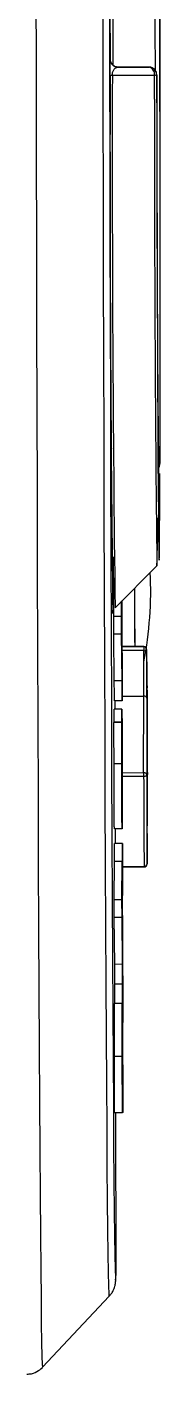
# Model space of a CAD drawing. Header units: millimetres. Extents: x 2384 to 4064, y 886 to 2074.
# Drawn here: x 3244.1 to 3252.8, y 1116.4 to 1203.2 of the extents above; entities that cross this region are included whole.
import ezdxf

# ---------------------------------------------------------------- set-up
doc = ezdxf.new("R2010")
doc.units = ezdxf.units.MM

msp = doc.modelspace()

# ---------------------------------------------------------------- linework, layer by layer
at = {"color": 7, "linetype": 'Continuous', "lineweight": 25}
for p, q in [((3249.524, 1201.065), (3249.543, 1201.073)), ((3250.044, 1200.573), (3250.025, 1200.566)), ((3252.041, 1200.576), (3250.044, 1200.573)), ((3252.032, 1200.572), (3252.041, 1200.576)), ((3252.388, 1198.504), (3252.385, 1200.041)), ((3252.541, 1200.076), (3252.532, 1200.073)), ((3252.737, 1177.295), (3252.745, 1175.057)), ((3252.709, 1174.415), (3252.726, 1174.289)), ((3252.734, 1172.051), (3252.726, 1174.289)), ((3249.846, 1165.758), (3252.548, 1168.47)), ((3252.548, 1168.47), (3252.546, 1168.474)), ((3249.763, 1165.213), (3249.784, 1167.684)), ((3250.263, 1165.213), (3250.271, 1166.185)), ((3250.281, 1165.718), (3250.269, 1164.353)), ((3250.286, 1162.728), (3250.281, 1165.718)), ((3250.285, 1166.143), (3250.283, 1165.889)), ((3250.283, 1165.889), (3250.289, 1162.521)), ((3250.293, 1166.207), (3250.294, 1165.496)), ((3249.7, 1165.404), (3249.699, 1165.405)), ((3249.765, 1164.068), (3249.763, 1165.213)), ((3250.263, 1165.213), (3249.763, 1165.213)), ((3250.265, 1164.069), (3250.263, 1165.213)), ((3250.292, 1165.496), (3250.283, 1165.496)), ((3250.294, 1165.496), (3250.292, 1165.496)), ((3250.265, 1164.069), (3249.765, 1164.068)), ((3249.795, 1161.06), (3249.765, 1164.068)), ((3250.295, 1161.061), (3250.265, 1164.069)), ((3250.269, 1164.353), (3250.286, 1162.728)), ((3251.698, 1163.267), (3250.287, 1163.265)), ((3250.287, 1163.261), (3251.697, 1163.264)), ((3251.697, 1163.01), (3250.288, 1163.008)), ((3251.697, 1163.264), (3251.698, 1163.267)), ((3250.298, 1162.864), (3250.288, 1162.864)), ((3250.297, 1162.863), (3250.288, 1162.863)), ((3250.289, 1162.521), (3250.291, 1162.28)), ((3250.297, 1162.863), (3250.298, 1162.864)), ((3250.298, 1162.864), (3250.304, 1159.775)), ((3250.295, 1161.061), (3249.795, 1161.06)), ((3251.908, 1160.889), (3251.9, 1155.374)), ((3251.91, 1160.465), (3251.906, 1157.919)), ((3251.907, 1160.465), (3251.91, 1160.465)), ((3251.908, 1160.889), (3251.91, 1160.606)), ((3251.908, 1160.889), (3251.908, 1160.889)), ((3251.908, 1160.606), (3251.91, 1160.606)), ((3250.302, 1159.774), (3249.802, 1159.773)), ((3249.854, 1159.243), (3249.853, 1159.773)), ((3250.304, 1159.775), (3250.302, 1159.774)), ((3250.303, 1160.083), (3251.699, 1160.086)), ((3251.692, 1155.153), (3251.699, 1160.086)), ((3251.9, 1159.945), (3251.893, 1155.012)), ((3250.29, 1159.244), (3249.79, 1159.243)), ((3249.79, 1159.243), (3249.792, 1159.243)), ((3249.792, 1158.392), (3249.79, 1159.243)), ((3250.292, 1159.244), (3249.792, 1159.243)), ((3250.295, 1156.281), (3250.29, 1159.244)), ((3250.29, 1159.244), (3250.292, 1159.244)), ((3249.776, 1158.389), (3249.782, 1158.392)), ((3250.276, 1158.39), (3249.776, 1158.389)), ((3250.282, 1158.393), (3249.782, 1158.392)), ((3250.276, 1158.39), (3250.282, 1158.393)), ((3250.282, 1158.393), (3250.283, 1157.707)), ((3250.298, 1158.537), (3250.306, 1158.54)), ((3250.306, 1158.54), (3250.307, 1157.959)), ((3250.307, 1157.959), (3250.306, 1157.414)), ((3251.904, 1157.919), (3251.906, 1157.919)), ((3251.906, 1157.919), (3251.92, 1155.161)), ((3250.302, 1157.165), (3250.3, 1157.165)), ((3251.906, 1157.495), (3251.902, 1154.949)), ((3251.903, 1157.495), (3251.906, 1157.495)), ((3251.906, 1157.495), (3251.919, 1154.737)), ((3251.926, 1157.283), (3251.918, 1151.767)), ((3251.924, 1157.707), (3251.92, 1155.161)), ((3251.923, 1157.424), (3251.925, 1157.424)), ((3251.923, 1157.283), (3251.926, 1157.283)), ((3251.924, 1157.707), (3251.925, 1157.424)), ((3251.924, 1157.707), (3251.924, 1157.707)), ((3250.297, 1156.281), (3250.295, 1156.281)), ((3250.279, 1155.714), (3249.779, 1155.714)), ((3250.312, 1155.151), (3251.692, 1155.153)), ((3251.9, 1155.232), (3251.902, 1154.949)), ((3251.917, 1155.161), (3251.92, 1155.161)), ((3251.693, 1154.9), (3250.312, 1154.897)), ((3251.902, 1154.949), (3251.902, 1154.949)), ((3251.919, 1154.737), (3251.916, 1152.192)), ((3251.921, 1149.284), (3251.928, 1154.217)), ((3251.916, 1152.05), (3251.917, 1151.767)), ((3251.917, 1151.767), (3251.918, 1151.767)), ((3250.303, 1151.536), (3249.803, 1151.536)), ((3249.869, 1150.581), (3249.867, 1151.536)), ((3250.318, 1150.582), (3249.818, 1150.581)), ((3249.818, 1150.581), (3249.819, 1150.581)), ((3250.319, 1150.582), (3249.819, 1150.581)), ((3250.318, 1150.582), (3250.319, 1150.582)), ((3250.319, 1150.582), (3250.325, 1147.249)), ((3249.794, 1146.965), (3249.815, 1149.436)), ((3250.315, 1149.437), (3249.815, 1149.436)), ((3250.294, 1146.966), (3250.315, 1149.437)), ((3250.322, 1149.116), (3251.721, 1149.118)), ((3250.322, 1149.082), (3251.721, 1149.084)), ((3250.312, 1147.471), (3250.3, 1146.106)), ((3250.317, 1144.48), (3250.312, 1147.471)), ((3250.317, 1147.895), (3250.314, 1147.641)), ((3250.314, 1147.641), (3250.32, 1144.273)), ((3250.294, 1146.966), (3249.794, 1146.965)), ((3249.796, 1145.82), (3249.794, 1146.965)), ((3250.296, 1145.821), (3250.294, 1146.966)), ((3250.324, 1147.248), (3250.315, 1147.248)), ((3250.325, 1147.249), (3250.324, 1147.248)), ((3250.296, 1145.821), (3249.796, 1145.82)), ((3249.827, 1142.812), (3249.796, 1145.82)), ((3250.327, 1142.813), (3250.296, 1145.821)), ((3250.3, 1146.106), (3250.317, 1144.48)), ((3250.328, 1144.616), (3250.319, 1144.616)), ((3250.33, 1144.616), (3250.319, 1144.616)), ((3250.32, 1144.273), (3250.323, 1144.032)), ((3250.328, 1144.616), (3250.33, 1144.616)), ((3250.33, 1144.616), (3250.339, 1139.534)), ((3250.327, 1142.813), (3249.827, 1142.812)), ((3250.334, 1141.536), (3249.834, 1141.535)), ((3250.314, 1140.283), (3249.814, 1140.282)), ((3250.329, 1139.487), (3250.332, 1140.118)), ((3250.339, 1139.534), (3250.335, 1138.558)), ((3250.327, 1138.076), (3250.327, 1138.076)), ((3250.335, 1138.558), (3250.332, 1137.945)), ((3250.312, 1136.871), (3249.812, 1136.87)), ((3249.818, 1133.258), (3249.812, 1136.87)), ((3250.318, 1133.259), (3250.312, 1136.871)), ((3250.33, 1135.484), (3250.329, 1136.301)), ((3250.331, 1136.276), (3250.332, 1135.485)), ((3250.343, 1136.336), (3250.344, 1136.337)), ((3250.344, 1136.337), (3250.349, 1133.271)), ((3250.317, 1135.478), (3250.33, 1135.484)), ((3250.332, 1135.485), (3250.34, 1135.488)), ((3250.34, 1135.488), (3250.332, 1135.488)), ((3250.342, 1134.116), (3250.323, 1134.108)), ((3250.318, 1133.259), (3249.818, 1133.258)), ((3249.916, 1123.196), (3249.899, 1133.258)), ((3250.32, 1133.259), (3250.318, 1133.259)), ((3250.349, 1133.271), (3250.348, 1133.271)), ((3245.158, 1116.878), (3249.474, 1121.442))]:
    msp.add_line(p, q, dxfattribs=at)
at = {"color": 7, "linetype": 'Continuous', "lineweight": 25, "flags": 128}
for points in [[(3252.745, 1175.057), (3252.75, 1177.315), (3252.754, 1179.865), (3252.756, 1182.68), (3252.757, 1185.726), (3252.757, 1188.97), (3252.755, 1192.375), (3252.752, 1195.902), (3252.748, 1199.511), (3252.742, 1203.16), (3252.735, 1206.81), (3252.727, 1210.417), (3252.718, 1213.941), (3252.708, 1217.343), (3252.697, 1220.583), (3252.686, 1223.624), (3252.674, 1226.433), (3252.661, 1228.976), (3252.648, 1231.226)], [(3252.648, 1228.985), (3252.66, 1226.902), (3252.671, 1224.552), (3252.682, 1221.963), (3252.693, 1219.163), (3252.703, 1216.183), (3252.712, 1213.057), (3252.721, 1209.82), (3252.728, 1206.507), (3252.734, 1203.157), (3252.74, 1199.807), (3252.744, 1196.493), (3252.746, 1193.254), (3252.748, 1190.124), (3252.748, 1187.141), (3252.747, 1184.336), (3252.745, 1181.741), (3252.742, 1179.385), (3252.737, 1177.295)], [(3249.474, 1121.442), (3249.474, 1121.442), (3249.457, 1121.602), (3249.439, 1122.113), (3249.421, 1122.971), (3249.403, 1124.173), (3249.384, 1125.714), (3249.365, 1127.587), (3249.346, 1129.784), (3249.327, 1132.297), (3249.307, 1135.113), (3249.288, 1138.221), (3249.269, 1141.608), (3249.251, 1145.258), (3249.233, 1149.158), (3249.215, 1153.288), (3249.198, 1157.633), (3249.181, 1162.173), (3249.165, 1166.889), (3249.149, 1171.76), (3249.135, 1176.767), (3249.121, 1181.886), (3249.108, 1187.097), (3249.096, 1192.376), (3249.086, 1197.702), (3249.076, 1203.051), (3249.067, 1208.401)], [(3244.733, 1205.8), (3244.743, 1200.276), (3244.753, 1194.764), (3244.765, 1189.286), (3244.778, 1183.865), (3244.791, 1178.523), (3244.806, 1173.283), (3244.821, 1168.164), (3244.837, 1163.189), (3244.854, 1158.378), (3244.871, 1153.75), (3244.889, 1149.325), (3244.908, 1145.121), (3244.927, 1141.154), (3244.946, 1137.442), (3244.966, 1133.999), (3244.985, 1130.839), (3245.005, 1127.976), (3245.025, 1125.422), (3245.045, 1123.185), (3245.064, 1121.277), (3245.083, 1119.704), (3245.103, 1118.474), (3245.121, 1117.59), (3245.139, 1117.058), (3245.157, 1116.878), (3245.158, 1116.878)], [(3249.487, 1205.747), (3249.496, 1200.359), (3249.506, 1194.983), (3249.518, 1189.644), (3249.53, 1184.365), (3249.544, 1179.17), (3249.558, 1174.081), (3249.573, 1169.123), (3249.589, 1164.316), (3249.606, 1159.683), (3249.623, 1155.243), (3249.641, 1151.017), (3249.659, 1147.024), (3249.677, 1143.281), (3249.696, 1139.805), (3249.716, 1136.611), (3249.735, 1133.715), (3249.754, 1131.128), (3249.773, 1128.862), (3249.793, 1126.928), (3249.811, 1125.333), (3249.83, 1124.086), (3249.848, 1123.192), (3249.866, 1122.654), (3249.881, 1122.479)], [(3249.544, 1201.068), (3249.544, 1201.217), (3249.543, 1201.835), (3249.541, 1202.454), (3249.54, 1203.073), (3249.539, 1203.692), (3249.538, 1204.311), (3249.537, 1204.929), (3249.536, 1205.547)], [(3249.733, 1200.681), (3249.732, 1201.448), (3249.726, 1204.851), (3249.725, 1205.467)], [(3252.449, 1200.255), (3252.444, 1203.156), (3252.439, 1205.794)], [(3250.025, 1200.566), (3251.149, 1200.569), (3252.032, 1200.572)], [(3252.385, 1200.041), (3250.864, 1200.038), (3249.669, 1200.035)], [(3252.532, 1200.073), (3252.54, 1196.455), (3252.549, 1192.913), (3252.559, 1189.487), (3252.57, 1186.215), (3252.581, 1183.136), (3252.593, 1180.283), (3252.606, 1177.69), (3252.619, 1175.386), (3252.632, 1173.396), (3252.645, 1171.744), (3252.658, 1170.449), (3252.671, 1169.524), (3252.683, 1168.981), (3252.695, 1168.826), (3252.706, 1169.06), (3252.716, 1169.681), (3252.725, 1170.681), (3252.734, 1172.051)], [(3252.726, 1174.289), (3252.718, 1173.053), (3252.709, 1172.153), (3252.709, 1172.103)], [(3251.908, 1160.889), (3251.908, 1160.901), (3251.908, 1160.911), (3251.908, 1160.916), (3251.908, 1160.918), (3251.908, 1160.916), (3251.908, 1160.911), (3251.908, 1160.901), (3251.908, 1160.889)], [(3251.924, 1157.707), (3251.924, 1157.719), (3251.924, 1157.729), (3251.924, 1157.734), (3251.924, 1157.736), (3251.924, 1157.734), (3251.924, 1157.729), (3251.924, 1157.719), (3251.924, 1157.707)], [(3251.933, 1155.153), (3251.933, 1155.154), (3251.935, 1155.123), (3251.936, 1155.037)], [(3251.893, 1155.012), (3251.889, 1154.99), (3251.878, 1154.969), (3251.859, 1154.95), (3251.834, 1154.933), (3251.804, 1154.919), (3251.769, 1154.908), (3251.732, 1154.902), (3251.693, 1154.9)], [(3251.902, 1154.949), (3251.902, 1154.937), (3251.902, 1154.928), (3251.902, 1154.922), (3251.902, 1154.92), (3251.902, 1154.922), (3251.902, 1154.928), (3251.902, 1154.937), (3251.902, 1154.949)], [(3251.93, 1154.989), (3251.933, 1154.998), (3251.936, 1155.037)], [(3251.931, 1154.991), (3251.932, 1155), (3251.936, 1155.037)], [(3251.917, 1151.767), (3251.917, 1151.755), (3251.917, 1151.746), (3251.917, 1151.74), (3251.918, 1151.738), (3251.918, 1151.74), (3251.918, 1151.746), (3251.918, 1151.755), (3251.918, 1151.767)], [(3249.881, 1122.479), (3249.883, 1122.475), (3249.9, 1122.656), (3249.916, 1123.196)]]:
    msp.add_lwpolyline(points, dxfattribs=at)
at = {"color": 7, "linetype": 'Continuous', "lineweight": 25}
for centre, radius, start, end in [((3250.024, 1201.066), 0.5, 180.09864, 270.09834), ((3251.936, 1200.125), 0.457, 349.43053, 77.87658), ((3252.032, 1200.072), 0.5, 0.09864, 90.09834), ((5844.569, 1195.962), 2595.05, 179.910713, 180.674669), ((3249.652, 1199.738), 0.297, 86.61725, 115.90438), ((5619.919, 1195.092), 2370.254, 179.880493, 180.709083), ((3252.402, 1200.321), 0.28, 266.48606, 297.72202), ((5461.992, 1197.153), 2209.454, 179.924204, 180.667867), ((5786.561, 1196.811), 2534.173, 179.961707, 180.640675), ((3252.541, 1175.083), 0.205, 297.93947, 352.6439), ((3252.245, 1175.056), 0.5, 321.98455, 359.84206), ((3248.055, 1171.884), 4.659, 354.03002, 2.69916), ((3185.419, 1170.87), 67.172, 357.95233, 0.58995), ((3163.993, 1168.273), 85.754, 358.08312, 0.52304), ((3227.649, 1166.893), 24.5, 349.14935, 2.69032), ((5201.296, 1170.19), 1950.196, 180.09313, 180.203408), ((5220.411, 1170.239), 1969.308, 180.093574, 180.202875), ((3274.555, 1163.123), 22.858, 179.64804, 180.28338), ((3251.697, 1163.064), 0.2, 0.11705, 90.10991), ((3251.743, 1163.239), 0.234, 258.66718, 311.42285), ((2460.914, 1160.843), 790.786, 359.94516, 0.157059), ((2408.395, 1160.752), 843.505, 359.94516, 0.157059), ((2650.37, 1156.125), 601.568, 359.896412, 0.660921), ((3225.574, 1160.49), 26.336, 359.94466, 0.25233), ((3251.725, 1159.908), 0.179, 11.69361, 98.09412), ((3225.589, 1157.308), 26.336, 359.94466, 0.25233), ((3251.718, 1154.976), 0.179, 11.69361, 98.09412), ((3305.969, 1155.103), 54.276, 179.94747, 180.21494), ((3278.237, 1155.348), 26.336, 179.94466, 180.25233), ((3301.19, 1154.409), 49.263, 179.1351, 180.2239), ((5624.894, 1163.551), 2373.217, 180.208878, 180.348456), ((5603.018, 1163.583), 2351.141, 180.208878, 180.348456), ((3278.252, 1152.166), 26.336, 179.94466, 180.25233), ((3251.721, 1149.284), 0.2, 270.09849, 359.91832), ((3251.736, 1149.303), 0.186, 265.27935, 354.11296), ((3252.747, 1149.113), 1.026, 179.73008, 181.64408), ((3248.416, 1123.193), 1.5, 358.75998, 0.09872)]:
    msp.add_arc(centre, radius, start, end, dxfattribs=at)
for points, knots in [([(3249.522, 1200.006), (3249.522, 1200.089), (3249.521, 1200.254), (3249.521, 1200.557), (3249.522, 1200.838), (3249.523, 1201.03), (3249.524, 1201.053), (3249.524, 1201.065)], [0, 0, 0, 0, 0.125386, 0.251061, 0.500313, 0.750116, 1, 1, 1, 1]), ([(3250.044, 1200.573), (3249.973, 1200.582), (3249.865, 1200.595), (3249.734, 1200.674), (3249.681, 1200.731), (3249.655, 1200.759)], [0, 0, 0, 0, 0.49907, 0.762803, 1, 1, 1, 1]), ([(3249.669, 1200.035), (3249.669, 1200.057), (3249.668, 1200.099), (3249.677, 1200.183), (3249.7, 1200.28), (3249.74, 1200.371), (3249.808, 1200.471), (3249.904, 1200.549), (3249.984, 1200.56), (3250.025, 1200.566)], [0, 0, 0, 0, 0.04691, 0.093633, 0.194711, 0.311017, 0.43912, 0.713502, 1, 1, 1, 1]), ([(3252.252, 1200.529), (3252.221, 1200.542), (3252.153, 1200.569), (3252.08, 1200.573), (3252.041, 1200.576)], [0, 0, 0, 0, 0.455331, 1, 1, 1, 1]), ([(3252.541, 1200.076), (3252.536, 1200.13), (3252.527, 1200.221), (3252.465, 1200.35), (3252.379, 1200.456), (3252.293, 1200.506), (3252.252, 1200.529)], [0, 0, 0, 0, 0.294647, 0.501246, 0.766423, 1, 1, 1, 1]), ([(3249.745, 1176.019), (3249.742, 1176.019), (3249.734, 1176.019), (3249.724, 1176.013), (3249.722, 1176.005), (3249.722, 1175.999)], [0, 0, 0, 0, 0.217261, 0.447737, 1, 1, 1, 1]), ([(3250.292, 1165.496), (3250.292, 1165.613), (3250.292, 1165.846), (3250.291, 1166.127), (3250.29, 1166.199), (3250.29, 1166.205)], [0, 0, 0, 0, 0.479572, 0.956273, 1, 1, 1, 1]), ([(3250.291, 1162.28), (3250.292, 1162.19), (3250.294, 1162.03), (3250.295, 1161.986), (3250.296, 1161.966)], [0, 0, 0, 0, 0.560389, 1, 1, 1, 1]), ([(3250.296, 1161.966), (3250.296, 1161.974), (3250.297, 1161.989), (3250.298, 1162.325), (3250.297, 1162.659), (3250.297, 1162.863)], [0, 0, 0, 0, 0.280881, 0.558857, 1, 1, 1, 1]), ([(3249.802, 1159.773), (3249.802, 1159.963), (3249.801, 1160.344), (3249.798, 1160.751), (3249.796, 1160.943), (3249.795, 1161.06)], [0, 0, 0, 0, 0.277759, 0.558212, 1, 1, 1, 1]), ([(3250.302, 1159.774), (3250.302, 1159.964), (3250.301, 1160.345), (3250.298, 1160.752), (3250.296, 1160.943), (3250.295, 1161.061)], [0, 0, 0, 0, 0.277759, 0.558212, 1, 1, 1, 1]), ([(3250.292, 1159.244), (3250.292, 1159.132), (3250.293, 1158.909), (3250.294, 1158.661), (3250.296, 1158.531), (3250.297, 1158.534), (3250.298, 1158.537)], [0, 0, 0, 0, 0.186749, 0.372334, 0.559123, 1, 1, 1, 1]), ([(3249.779, 1155.714), (3249.778, 1156.219), (3249.777, 1157.122), (3249.776, 1158.002), (3249.776, 1158.389)], [0, 0, 0, 0, 0.559915, 1, 1, 1, 1]), ([(3250.279, 1155.714), (3250.278, 1156.22), (3250.277, 1157.123), (3250.276, 1158.003), (3250.276, 1158.39)], [0, 0, 0, 0, 0.559915, 1, 1, 1, 1]), ([(3250.283, 1157.707), (3250.282, 1157.617), (3250.281, 1157.438), (3250.28, 1156.938), (3250.28, 1156.266), (3250.281, 1155.841), (3250.281, 1155.627)], [0, 0, 0, 0, 0.280768, 0.559632, 0.779361, 1, 1, 1, 1]), ([(3250.3, 1157.165), (3250.3, 1157.161), (3250.299, 1157.154), (3250.297, 1157.093), (3250.296, 1156.725), (3250.297, 1156.43), (3250.297, 1156.281)], [0, 0, 0, 0, 0.281496, 0.561608, 0.779328, 1, 1, 1, 1]), ([(3250.309, 1155.497), (3250.309, 1155.739), (3250.308, 1156.219), (3250.306, 1156.847), (3250.304, 1157.136), (3250.302, 1157.155), (3250.302, 1157.165)], [0, 0, 0, 0, 0.281149, 0.559501, 0.77912, 1, 1, 1, 1]), ([(3250.306, 1157.414), (3250.308, 1157.033), (3250.31, 1156.352), (3250.311, 1155.581), (3250.312, 1155.241)], [0, 0, 0, 0, 0.559112, 1, 1, 1, 1]), ([(3249.803, 1151.536), (3249.8, 1151.579), (3249.796, 1151.665), (3249.789, 1152.563), (3249.782, 1154.062), (3249.78, 1155.163), (3249.779, 1155.714)], [0, 0, 0, 0, 0.280862, 0.560394, 0.779988, 1, 1, 1, 1]), ([(3250.303, 1151.536), (3250.3, 1151.58), (3250.296, 1151.666), (3250.289, 1152.564), (3250.282, 1154.063), (3250.28, 1155.163), (3250.279, 1155.714)], [0, 0, 0, 0, 0.280862, 0.560394, 0.779988, 1, 1, 1, 1]), ([(3250.281, 1155.627), (3250.282, 1155.392), (3250.283, 1154.921), (3250.286, 1154.093), (3250.29, 1153.44), (3250.295, 1153.092), (3250.298, 1153.061), (3250.3, 1153.045)], [0, 0, 0, 0, 0.12501, 0.249986, 0.498689, 0.74914, 1, 1, 1, 1]), ([(3250.3, 1153.045), (3250.301, 1153.06), (3250.304, 1153.088), (3250.308, 1153.37), (3250.31, 1153.962), (3250.31, 1154.79), (3250.31, 1155.261), (3250.309, 1155.497)], [0, 0, 0, 0, 0.250973, 0.501644, 0.750146, 0.874991, 1, 1, 1, 1]), ([(3250.312, 1155.241), (3250.313, 1154.644), (3250.314, 1153.746), (3250.313, 1152.77), (3250.312, 1152.054), (3250.308, 1151.602), (3250.304, 1151.558), (3250.303, 1151.536)], [0, 0, 0, 0, 0.24891, 0.374053, 0.49929, 0.749224, 1, 1, 1, 1]), ([(3249.815, 1149.436), (3249.816, 1149.538), (3249.818, 1149.679), (3249.819, 1150.148), (3249.818, 1150.436), (3249.818, 1150.581)], [0, 0, 0, 0, 0.560642, 0.779888, 1, 1, 1, 1]), ([(3250.315, 1149.437), (3250.316, 1149.539), (3250.318, 1149.68), (3250.319, 1150.149), (3250.318, 1150.437), (3250.318, 1150.582)], [0, 0, 0, 0, 0.560642, 0.779888, 1, 1, 1, 1]), ([(3250.32, 1148.137), (3250.319, 1148.113), (3250.318, 1148.071), (3250.317, 1147.949), (3250.317, 1147.895)], [0, 0, 0, 0, 0.559614, 1, 1, 1, 1]), ([(3250.324, 1147.248), (3250.324, 1147.368), (3250.323, 1147.608), (3250.322, 1147.939), (3250.321, 1148.124), (3250.32, 1148.133), (3250.32, 1148.137)], [0, 0, 0, 0, 0.281196, 0.560708, 0.779652, 1, 1, 1, 1]), ([(3250.323, 1144.032), (3250.323, 1143.942), (3250.325, 1143.782), (3250.327, 1143.738), (3250.327, 1143.718)], [0, 0, 0, 0, 0.560389, 1, 1, 1, 1]), ([(3250.327, 1143.718), (3250.328, 1143.726), (3250.329, 1143.741), (3250.329, 1144.078), (3250.329, 1144.411), (3250.328, 1144.616)], [0, 0, 0, 0, 0.2808814, 0.5588569, 1, 1, 1, 1]), ([(3249.834, 1141.535), (3249.833, 1141.723), (3249.832, 1142.1), (3249.83, 1142.505), (3249.828, 1142.695), (3249.827, 1142.812)], [0, 0, 0, 0, 0.277989, 0.558369, 1, 1, 1, 1]), ([(3250.334, 1141.536), (3250.333, 1141.724), (3250.332, 1142.101), (3250.33, 1142.506), (3250.328, 1142.696), (3250.327, 1142.813)], [0, 0, 0, 0, 0.277989, 0.558369, 1, 1, 1, 1]), ([(3249.832, 1140.282), (3249.833, 1140.416), (3249.834, 1140.623), (3249.834, 1141.087), (3249.834, 1141.386), (3249.834, 1141.535)], [0, 0, 0, 0, 0.484465, 0.741988, 1, 1, 1, 1]), ([(3250.332, 1140.118), (3250.333, 1140.28), (3250.334, 1140.521), (3250.334, 1141.026), (3250.334, 1141.366), (3250.334, 1141.536)], [0, 0, 0, 0, 0.500859, 0.750056, 1, 1, 1, 1]), ([(3249.812, 1136.87), (3249.811, 1137.274), (3249.81, 1138.08), (3249.809, 1139.071), (3249.81, 1139.723), (3249.811, 1140.195), (3249.813, 1140.247), (3249.814, 1140.282)], [0, 0, 0, 0, 0.250739, 0.500635, 0.625825, 0.750925, 1, 1, 1, 1]), ([(3250.312, 1136.871), (3250.311, 1137.276), (3250.31, 1138.079), (3250.309, 1139.068), (3250.31, 1139.72), (3250.311, 1140.062), (3250.312, 1140.246), (3250.313, 1140.27), (3250.314, 1140.283)], [0, 0, 0, 0, 0.2506607, 0.4979437, 0.6250501, 0.7485035, 0.8630456, 1, 1, 1, 1]), ([(3250.314, 1140.283), (3250.315, 1140.253), (3250.317, 1140.196), (3250.321, 1139.72), (3250.324, 1138.985), (3250.326, 1138.397), (3250.327, 1138.076)], [0, 0, 0, 0, 0.2597473, 0.4988551, 0.7262382, 1, 1, 1, 1]), ([(3250.317, 1138.774), (3250.316, 1138.755), (3250.315, 1138.728), (3250.314, 1138.48), (3250.313, 1138.191), (3250.313, 1137.823), (3250.314, 1137.269), (3250.314, 1136.827), (3250.315, 1136.535)], [0, 0, 0, 0, 0.248913, 0.377128, 0.499414, 0.62032, 0.749749, 1, 1, 1, 1]), ([(3250.329, 1136.301), (3250.328, 1136.622), (3250.327, 1137.106), (3250.325, 1137.721), (3250.324, 1138.124), (3250.322, 1138.442), (3250.32, 1138.725), (3250.318, 1138.754), (3250.317, 1138.774)], [0, 0, 0, 0, 0.25081, 0.377495, 0.500739, 0.621995, 0.75072, 1, 1, 1, 1]), ([(3250.327, 1138.076), (3250.327, 1138.237), (3250.327, 1138.551), (3250.328, 1139.062), (3250.329, 1139.315), (3250.329, 1139.487)], [0, 0, 0, 0, 0.254228, 0.496443, 1, 1, 1, 1]), ([(3250.332, 1137.945), (3250.331, 1137.769), (3250.33, 1137.549), (3250.33, 1137.123), (3250.33, 1136.763), (3250.33, 1136.472), (3250.331, 1136.276)], [0, 0, 0, 0, 0.500463, 0.628032, 0.749537, 1, 1, 1, 1]), ([(3250.315, 1136.535), (3250.315, 1136.359), (3250.316, 1136.006), (3250.316, 1135.654), (3250.317, 1135.478)], [0, 0, 0, 0, 0.500066, 1, 1, 1, 1]), ([(3250.34, 1135.488), (3250.341, 1135.48), (3250.342, 1135.471), (3250.343, 1135.626), (3250.343, 1135.72), (3250.343, 1135.953), (3250.343, 1136.183), (3250.343, 1136.336)], [0, 0, 0, 0, 0.500445, 0.5665268, 0.6257658, 0.7503222, 1, 1, 1, 1]), ([(3250.323, 1134.108), (3250.322, 1134.106), (3250.321, 1134.102), (3250.32, 1134.066), (3250.319, 1133.91), (3250.319, 1133.645), (3250.319, 1133.414), (3250.32, 1133.259)], [0, 0, 0, 0, 0.249787, 0.498689, 0.623422, 0.747972, 1, 1, 1, 1]), ([(3250.348, 1133.271), (3250.348, 1133.425), (3250.347, 1133.655), (3250.346, 1133.923), (3250.344, 1134.152), (3250.343, 1134.132), (3250.342, 1134.116)], [0, 0, 0, 0, 0.2507793, 0.3764347, 0.5002315, 1, 1, 1, 1]), ([(3249.48, 1121.461), (3249.534, 1121.519), (3249.654, 1121.651), (3249.758, 1121.861), (3249.822, 1122.034), (3249.857, 1122.173), (3249.877, 1122.291), (3249.888, 1122.399), (3249.899, 1122.572), (3249.908, 1122.81), (3249.914, 1123.09), (3249.916, 1123.161)], [0, 0, 0, 0, 0.023039, 0.051861, 0.077241, 0.106963, 0.156677, 0.245132, 0.41105, 0.851314, 1, 1, 1, 1]), ([(3244.15, 1116.436), (3244.254, 1116.438), (3244.521, 1116.443), (3244.881, 1116.631), (3245.142, 1116.839), (3245.227, 1116.963), (3245.245, 1116.989)], [0, 0, 0, 0, 0.23887, 0.610468, 0.918696, 1, 1, 1, 1])]:
    msp.add_open_spline(points, degree=3, knots=knots, dxfattribs=at)
msp.add_open_spline([(3249.655, 1200.759), (3249.623, 1200.806), (3249.559, 1200.901), (3249.549, 1201.016), (3249.543, 1201.073)], degree=3, dxfattribs=at)

doc.saveas('drawing.dxf')
